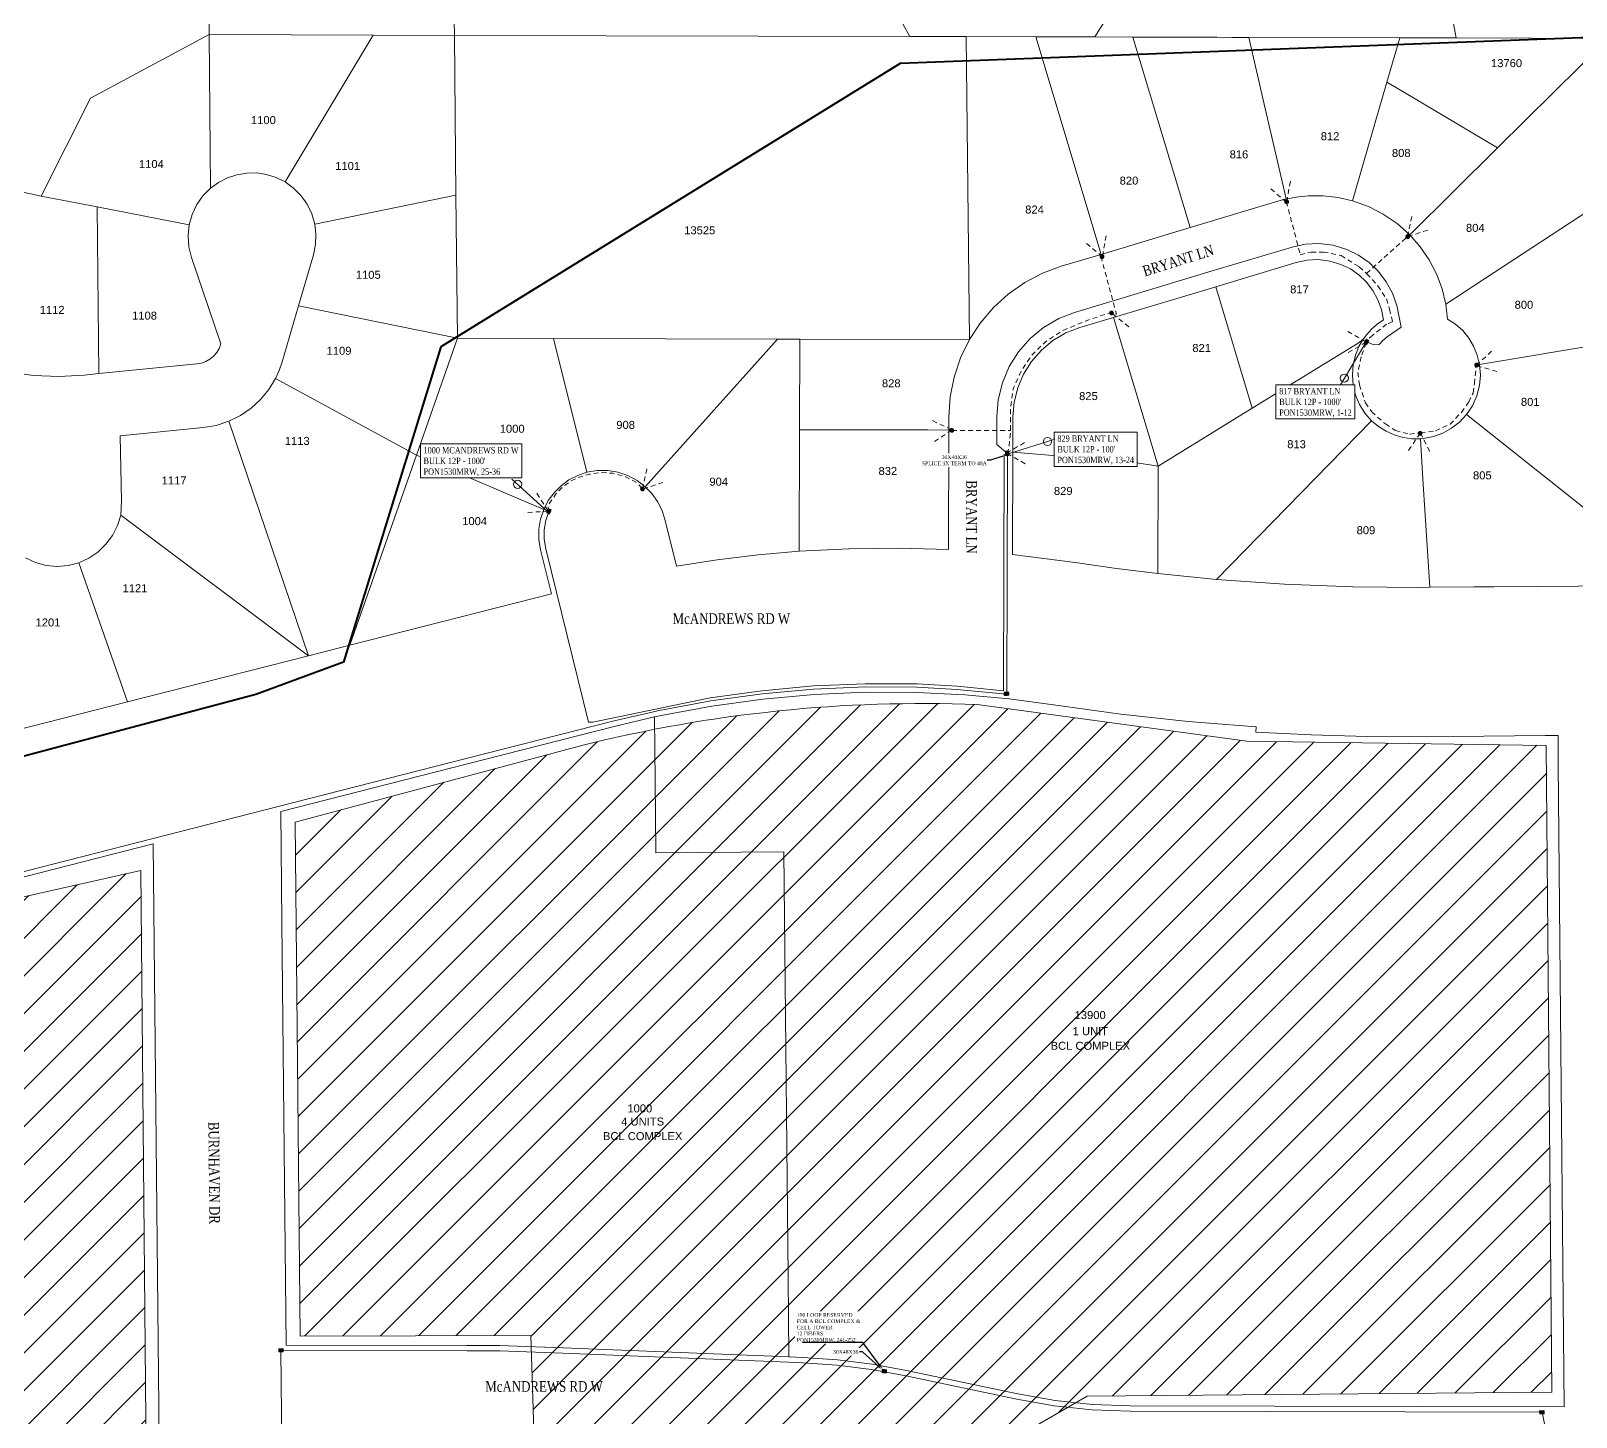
# Model space of a CAD drawing. Header units: feet. Extents: x 865220 to 5618803, y -2240498 to 1935234.
# Drawn here: x 2808155 to 2809603, y 966889 to 968188 of the extents above; entities that cross this region are included whole.
import ezdxf
from ezdxf import colors
from ezdxf.entities.mleader import LeaderData, LeaderLine
from ezdxf.enums import TextEntityAlignment as Align
from ezdxf.lldxf.tags import DXFTag
from ezdxf.math import Vec2, Vec3

# ---------------------------------------------------------------- set-up
doc = ezdxf.new("R2010")
doc.units = ezdxf.units.FT
doc.header["$LTSCALE"] = 0.015
doc.header["$MEASUREMENT"] = 0
doc.linetypes.add('DASHED', pattern=[5, 3, -2])
for name, color, linetype in [('144B', 112, '144B'), ('48A', 112, '48A'), ('Dakota County Addresses', 7, 'Continuous'), ('Dakota County Parcels', 7, 'Continuous'), ('DETAIL', 7, 'Continuous'), ('DROP BURIED', 7, 'DASHED'), ('NOTES', 7, 'Continuous'), ('PROP_TEL', 6, 'Continuous'), ('STREET NAME', 7, 'Continuous'), ('TAIL', 1, 'MST'), ('TELEPHONE STRUCT-PROP', 6, 'Continuous'), ('TERMINALS', 7, 'Continuous')]:
    doc.layers.add(name, color=color, linetype=linetype)
doc.layers.add('RUNNING LINE (UNDERGROUND)', color=10, linetype='Continuous', lineweight=40)
doc.layers.add('WORK BOUNDARY', color=110, linetype='Continuous', lineweight=40)
doc.styles.add('Dimensions 100', font='arial.ttf')
doc.styles.add('Line', font='txt.shx', dxfattribs={"height": 3})
doc.styles.add('SIMPLEX', font='times.ttf', dxfattribs={"width": 0.8})
doc.styles.get("Standard").update_dxf_attribs({"font": 'times.ttf'})
doc.styles.add('Utilities', font='arial.ttf', dxfattribs={"height": 2.5})
tags = doc.linetypes.add('144B', pattern='A,80,-5,["144B",Line,S=1.5,R=0,X=0,Y=-1.5],-24', length=109).pattern_tags.tags
tags[6] = DXFTag(74, 10)
tags = doc.linetypes.add('48A', pattern='A,80,-5,["48A",Line,S=1.5,R=0,X=0,Y=-1.5],-20', length=105).pattern_tags.tags
tags[6] = DXFTag(74, 10)
tags = doc.linetypes.add('MST', pattern='A,5,-5,5,-5,["TAIL",Line,S=1.5,R=0,X=0,Y=-1.5],-20', length=40).pattern_tags.tags
tags[10] = DXFTag(74, 10)

# ---------------------------------------------------------------- blocks, each defined once
blk = doc.blocks.new('ACMAP_ANN_TEMPLATE_Dakota County Addresses')
at = {"layer": 'Dakota County Addresses', "style": 'Dimensions 100'}
blk.add_attdef('DakotaCountyAddress', text='', height=50, dxfattribs=at).set_placement((0, 0), align=Align.CENTER)
blk = doc.blocks.new('NEW HH')
at = {"ltscale": 40, "true_color": 0xffffff}
h = blk.add_hatch(color=7, dxfattribs=at)
h.dxf.hatch_style = 1
h.paths.add_polyline_path([(-0.061, -0.031, 0.414214), (-0.046, -0.046), (0.046, -0.046, 0.414214), (0.061, -0.031), (0.061, 0.031, 0.414214), (0.046, 0.046), (-0.046, 0.046, 0.414214), (-0.061, 0.031)])
at = {"layer": 'RUNNING LINE (UNDERGROUND)', "color": 6, "lineweight": 0, "const_width": 0.005, "flags": 128}
blk.add_lwpolyline([(-0.061, 0.031), (-0.061, -0.031, 0.414214), (-0.046, -0.046), (0.046, -0.046, 0.414214), (0.061, -0.031), (0.061, 0.031, 0.414214), (0.046, 0.046), (-0.046, 0.046, 0.414214)], format="xyb", close=True, dxfattribs=at)
at = {"layer": 'TELEPHONE STRUCT-PROP', "color": 18, "true_color": 0x000000, "style": 'Utilities'}
blk.add_text('HH', height=0.05, dxfattribs=at).set_placement((0, 0), align=Align.MIDDLE_CENTER)
blk = doc.blocks.new('Proposed FlowerPot')
at = {"lineweight": 5, "ltscale": 100, "true_color": 0xffffff}
h = blk.add_hatch(color=7, dxfattribs=at)
h.dxf.hatch_style = 1
h.paths.add_polyline_path([(-0.06, 0, 0.414214), (0, -0.06, 0.414214), (0.06, 0, 0.414214), (0, 0.06, 0.414214)])
at = {"lineweight": 5, "ltscale": 100}
blk.add_circle((0, 0), 0.0604, dxfattribs=at)
at = {"layer": 'RUNNING LINE (UNDERGROUND)', "color": 6, "lineweight": 5, "const_width": 0.00907, "flags": 128}
blk.add_lwpolyline([(-0.06, 0, -0.414214), (0, 0.06, -0.414214), (0.06, 0, -0.414214), (0, -0.06, -0.414214), (-0.06, 0)], format="xyb", dxfattribs=at)
at = {"color": 18, "linetype": 'ByBlock', "lineweight": 5, "ltscale": 100, "true_color": 0x000000, "style": 'Dimensions 100'}
blk.add_text('F', height=0.0744, dxfattribs=at).set_placement((-0.029, -0.037))
blk = doc.blocks.new('TERMINAL')
at = {"lineweight": 5, "ltscale": 0.5, "flags": 128}
blk.add_lwpolyline([(-0.1, -0.6), (-0.1, 44.8)], dxfattribs=at)
at = {"lineweight": 5, "ltscale": 0.5}
blk.add_circle((-0.1, 37.6), 3.83, dxfattribs=at)

msp = doc.modelspace()

# ---------------------------------------------------------------- hatches: boundary and pattern name
at = {"layer": 'NOTES', "lineweight": 5, "ltscale": 100}
h = msp.add_hatch(dxfattribs=at)
h.set_pattern_fill('ANSI31', color=5, scale=200)
edge = h.paths.add_edge_path()
edge.add_line((2808585.7, 966658.4), (2808679.4, 966571))
edge.add_line((2808679.4, 966571), (2808784.9, 966571))
edge.add_line((2808784.9, 966571), (2808920.7, 966667.7))
edge.add_line((2808920.7, 966667.7), (2808911.3, 966688))
edge.add_line((2808911.3, 966688), (2809026.1, 966839.4))
edge.add_line((2809026.1, 966839.4), (2809145.1, 966908.2))
edge.add_line((2809145.1, 966908.2), (2809580.8, 966912.1))
edge.add_line((2809580.8, 966912.1), (2809575.4, 967518.2))
edge.add_line((2809575.4, 967518.2), (2809295, 967522.1))
edge.add_line((2809295, 967522.1), (2809042.1, 967556.5))
edge.add_arc((2808991.4, 966235.6), 1321.8, 87.8028, 104.0007)
edge.add_line((2808671.6, 967518.2), (2808403, 967446.4))
edge.add_line((2808403, 967446.4), (2808407.6, 966964.6))
edge.add_line((2808407.6, 966964.6), (2808623.9, 966965.1))
edge.add_line((2808623.9, 966965.1), (2808631, 966738.9))
edge.add_line((2808631, 966738.9), (2808608.3, 966689.7))
edge.add_line((2808608.3, 966689.7), (2808585.7, 966658.4))
edge = h.paths.add_edge_path()
edge.add_line((2808567.8, 966371.9), (2808569, 966038.6))
edge.add_line((2808569, 966038.6), (2808782.3, 966038.6))
edge.add_line((2808782.3, 966038.6), (2809009.7, 965920.8))
edge.add_arc((2809084.8, 966597.9), 681.3, 263.6714, 306.6769)
edge.add_arc((2809559.5, 965978.9), 99.3, 82.8194, 133.0126, ccw=False)
edge.add_line((2809571.9, 966077.4), (2809729.5, 966057.3))
edge.add_line((2809729.5, 966057.3), (2809731.8, 965834.8))
edge.add_line((2809731.8, 965834.8), (2810136.3, 965829.6))
edge.add_line((2810136.3, 965829.6), (2810457.1, 965805.2))
edge.add_line((2810457.1, 965805.2), (2810531.7, 965807.4))
edge.add_line((2810531.7, 965807.4), (2810491.8, 966235.4))
edge.add_arc((2809026.5, 965994.5), 1485, 9.3355, 22.1032)
edge.add_line((2810402.3, 966553.3), (2810199.7, 967067.4))
edge.add_line((2810199.7, 967067.4), (2810185.7, 967061.4))
edge.add_line((2810185.7, 967061.4), (2809983.9, 967561.8))
edge.add_arc((2809631.2, 969102.5), 1580.6, 273.0063, 282.8912, ccw=False)
edge.add_line((2809714.1, 967524.1), (2809719.8, 966815.4))
edge.add_line((2809719.8, 966815.4), (2809038.2, 966820.6))
edge.add_line((2809038.2, 966820.6), (2808936.8, 966687.9))
edge.add_line((2808936.8, 966687.9), (2808953.1, 966664.1))
edge.add_line((2808953.1, 966664.1), (2808567.8, 966371.9))
h.paths.add_polyline_path([(2808410.4, 966316.1), (2808546.9, 966314.5), (2808549.3, 966391.5), (2808764.3, 966550.1), (2808657.2, 966550.9), (2808553.2, 966658.7), (2808586.6, 966697.9), (2808609.6, 966739.1), (2808608.8, 966874.7), (2808407.3, 966873.9)])
edge = h.paths.add_edge_path()
edge.add_line((2809727.5, 965824.1), (2810138.6, 965815.6))
edge.add_line((2810138.6, 965815.6), (2810540.6, 965793.1))
edge.add_arc((2809798.1, 965733.8), 744.9, -11.2573, 4.5667, ccw=False)
edge.add_line((2810528.7, 965588.4), (2810520.2, 965532.1))
edge.add_arc((2809474.9, 961792.5), 3883, 74.3828, 81.4201)
edge.add_line((2810054.2, 965632), (2809934.5, 965637.6))
edge.add_line((2809934.5, 965637.6), (2809816.2, 965639.8))
edge.add_arc((2809802, 965705.7), 67.5, 178.0873, 282.1454, ccw=False)
edge.add_line((2809734.6, 965708), (2809727.5, 965824.1))
edge = h.paths.add_edge_path()
edge.add_line((2809233.9, 965909.1), (2809238.2, 965652.8))
edge.add_line((2809238.2, 965652.8), (2809596.8, 965650.2))
edge.add_line((2809596.8, 965650.2), (2809591.7, 966058.7))
edge.add_line((2809591.7, 966058.7), (2809561.3, 966060.4))
edge.add_arc((2809560.8, 966002.9), 57.5, 89.4429, 134.1272)
edge.add_arc((2809109.1, 966546.1), 649, 281.0855, 309.3547, ccw=False)
edge = h.paths.add_edge_path()
edge.add_line((2808365.2, 966005.5), (2808715, 966005.5))
edge.add_arc((2808711.7, 965766.1), 239.4, 68.1142, 89.2151, ccw=False)
edge.add_line((2808801, 965988.3), (2808929.7, 965920.2))
edge.add_arc((2809102, 966504.6), 609.3, 253.5725, 281.1287)
edge.add_line((2809219.6, 965906.8), (2809219.3, 965655.6))
edge.add_line((2809219.3, 965655.6), (2808239.4, 965656))
edge.add_arc((2808797.1, 965620.8), 558.8, 151.3513, 176.3821, ccw=False)
edge.add_arc((2807720.3, 966255.6), 691.8, 327.9637, 338.8056)
edge = h.paths.add_edge_path()
edge.add_line((2807282.7, 966470.3), (2807281.9, 966007.6))
edge.add_line((2807281.9, 966007.6), (2807784.5, 966010.6))
edge.add_line((2807784.5, 966010.6), (2808138.7, 965858))
edge.add_arc((2808725, 965664.6), 617.3, 146.7013, 161.7376, ccw=False)
edge.add_arc((2807713.8, 966255.3), 555.6, 333.0434, 357.7379)
edge.add_line((2808268.9, 966233.4), (2808258.2, 967401.1))
edge.add_line((2808258.2, 967401.1), (2808054.9, 967355.3))
edge.add_arc((2808218.3, 966862.8), 518.8, 108.354, 149.6972)
edge.add_line((2807770.4, 967124.6), (2807599, 966763.7))
edge.add_arc((2806967.4, 967127.5), 728.9, 295.6297, 330.0586, ccw=False)
edge = h.paths.add_edge_path()
edge.add_line((2807082.6, 965634.2), (2808099.3, 965629.8))
edge.add_arc((2808764.4, 965625.3), 665.2, 160.8598, 179.6148, ccw=False)
edge.add_line((2808136, 965843.4), (2807779.1, 965989.6))
edge.add_line((2807779.1, 965989.6), (2807301.1, 965990.4))
edge.add_line((2807301.1, 965990.4), (2807253, 965983.4))
edge.add_line((2807253, 965983.4), (2807052.6, 965919.2))
edge.add_arc((2806214.7, 965686.8), 869.6, -3.4686, 15.4985, ccw=False)
edge = h.paths.add_edge_path()
edge.add_line((2805799.9, 966123.8), (2805804.3, 965664.4))
edge.add_arc((2805867.2, 965669.7), 63.1, 184.7906, 276.3514)
edge.add_line((2805874.2, 965607), (2806982.3, 965630.8))
edge.add_arc((2805918.2, 965635.8), 1064.1, 359.7275, 377.8696)
edge.add_line((2806931, 965962.4), (2807217, 966057.2))
edge.add_line((2807217, 966057.2), (2807258.6, 966062.5))
edge.add_line((2807258.6, 966062.5), (2807263.9, 966459))
edge.add_arc((2807017.9, 967009.8), 603.2, 266.4576, 294.0672, ccw=False)
edge.add_arc((2807039.7, 965178.2), 1230.9, 92.7501, 102.2324)
edge.add_line((2806778.9, 966381.2), (2806388.4, 966298.1))
edge.add_arc((2807358.1, 962690.2), 3735.9, 105.0447, 110.6643)
edge.add_arc((2805548.2, 967591.2), 1488.9, 279.7301, 289.2744, ccw=False)
h.paths.add_polyline_path([(2805252.1, 966609.1), (2805648.7, 966621.9), (2805652.4, 966179.1), (2805630, 966177.1), (2805634, 965749.1), (2805605.5, 965604.9), (2805073.5, 965590.2), (2805061.7, 966120.8), (2805252.1, 966145.5)])
h.paths.add_polyline_path([(2804003.4, 966097), (2804010.9, 965573.6), (2805045, 965588.6), (2805037.5, 966121)])

# ---------------------------------------------------------------- linework, layer by layer
at = {"layer": '144B', "lineweight": 5, "ltscale": 100, "flags": 128}
msp.add_lwpolyline([(2807501.9, 966648.9), (2807617.9, 966544), (2807648.1, 966515.2), (2807676.7, 966484.9), (2807703.7, 966453.1), (2807729, 966419.9), (2807747.5, 966394.3), (2807758.2, 966379.3), (2807781.2, 966349.4), (2807806.1, 966321), (2807832.7, 966294.3), (2807861, 966269.3), (2807890.8, 966246.1), (2807922, 966224.9), (2807954.5, 966205.6), (2807988.2, 966188.5), (2808022.8, 966173.6), (2808361.8, 966040), (2808370.7, 966068.3), (2808380.2, 966105.3), (2808387.6, 966143.7), (2808392.8, 966182.6), (2808395.7, 966221.7), (2808396.4, 966261), (2808396, 966304.1), (2808392, 966701.2), (2808391.5, 966741.2), (2808390.4, 966862), (2808389.5, 966951), (2808564, 966950.6), (2808568.4, 966950.6), (2808594.7, 966950.6), (2808610.8, 966950.2), (2808654, 966948.5), (2808865.4, 966940), (2808878.3, 966939.5), (2808910.8, 966937.3), (2808943, 966933.3), (2808975.1, 966927.4), (2809079.3, 966905.4), (2809114.4, 966899.2), (2809149.8, 966895.5), (2809185.4, 966894.2), (2809571.6, 966893.3), (2809590.4, 966800.7), (2809594.5, 966772.9), (2809597.1, 966745), (2809598.1, 966716.9), (2809598.2, 966703.4), (2809600.9, 966399.5), (2809601, 966389.5), (2809601.1, 966379.5), (2809602.8, 966197.5), (2809603.9, 966067), (2809604, 966059.7), (2809604.1, 966045.2), (2809604.2, 966038.9), (2809607.3, 965690.3), (2809607.5, 965670.3), (2809607.5, 965670.3), (2809607.8, 965640.3), (2809229, 965641.7), (2809168.6, 965642), (2809128.6, 965642.1), (2809061.4, 965642.4), (2808952.8, 965641.7), (2808776.6, 965642)], dxfattribs=at)
at = {"layer": '48A', "lineweight": 5, "ltscale": 100, "flags": 128}
msp.add_lwpolyline([(2807687.7, 966997.8), (2807740.2, 967108.1), (2807755.7, 967138.2), (2807773.3, 967167.3), (2807792.8, 967195.2), (2807814.2, 967221.6), (2807837.3, 967246.6), (2807862, 967269.9), (2807888.2, 967291.5), (2807915.9, 967311.3), (2807944.8, 967329.2), (2807974.9, 967345.1), (2808005.9, 967358.9), (2808037.9, 967370.6), (2808070.4, 967380.1), (2808268.4, 967430.6), (2808388.2, 967461.2), (2808562, 967505.5), (2808701.9, 967541.2), (2808738.7, 967549.8), (2808744.9, 967551.1), (2808747.6, 967551.6), (2808792.5, 967560), (2808840.5, 967566.6), (2808888.8, 967570.9), (2808937.3, 967573), (2808985.7, 967572.8), (2809023, 967570.7), (2809069.9, 967566.2), (2809070.5, 967791.3)], dxfattribs=at)
at = {"layer": 'Dakota County Parcels', "lineweight": 5}
for p, q in [((2809468.6, 968301.3), (2809490.2, 968186.4)), ((2808322.4, 968184.6), (2808321.3, 968286)), ((2809152.3, 968182.3), (2809188.7, 968240.2)), ((2808552.3, 968183.8), (2808551.6, 968211.8)), ((2808961.5, 968214.4), (2808978.9, 968182.7)), ((2808210.9, 968124.9), (2808322.4, 968184.6)), ((2808322.4, 968184.6), (2808476, 968184.1)), ((2808323.5, 968040.5), (2808322.4, 968184.6)), ((2808393.4, 968046.4), (2808476, 968184.1)), ((2808476, 968184.1), (2808552.3, 968183.8)), ((2808553.5, 968033.9), (2808552.3, 968183.8)), ((2808552.3, 968183.8), (2808978.9, 968182.7)), ((2808978.9, 968182.7), (2809031.9, 968182.6)), ((2809031.9, 968182.6), (2809097, 968182.4)), ((2809034.8, 967898.6), (2809031.9, 968182.6)), ((2809097, 968182.4), (2809158.3, 967978.5)), ((2809097, 968182.4), (2809152.3, 968182.3)), ((2809152.3, 968182.3), (2809187.9, 968182.2)), ((2809187.9, 968182.2), (2809241.6, 968003.6)), ((2809296.8, 968181.9), (2809438.3, 968181.5)), ((2809426.2, 968139.9), (2809438.3, 968181.5)), ((2809438.3, 968181.5), (2809491.1, 968181.4)), ((2809490.2, 968186.4), (2809491.1, 968181.4)), ((2809491.1, 968181.4), (2809633.7, 968181)), ((2809529.9, 968078.3), (2809633.7, 968181)), ((2809394, 968028.7), (2809426.2, 968139.9)), ((2808164.7, 968033), (2808210.9, 968124.9)), ((2809447.6, 967996.9), (2809529.9, 968078.3)), ((2808132.2, 968040.2), (2808164.7, 968033)), ((2808164.7, 968033), (2808217.4, 968022.9)), ((2808421.3, 968006.9), (2808553.5, 968033.9)), ((2808554.9, 967899.9), (2808553.5, 968033.9)), ((2809481.4, 967931.8), (2809642, 968037.1)), ((2808219, 967866.7), (2808217.4, 968022.9)), ((2808217.4, 968022.9), (2808303.6, 968006.3)), ((2808305.7, 967975.7), (2808333.2, 967894.5)), ((2808406.1, 967930.2), (2808420.1, 967978.1)), ((2809265.7, 967948.2), (2809300, 967834.3)), ((2808390.8, 967877.7), (2808406.1, 967930.2)), ((2808406.1, 967930.2), (2808554.9, 967899.9)), ((2809170, 967919.4), (2809211.9, 967779.9)), ((2808516.6, 967790.4), (2808554.9, 967899.9)), ((2808554.9, 967899.9), (2808644.9, 967899.6)), ((2808644.9, 967899.6), (2808676.4, 967774.2)), ((2808644.9, 967899.6), (2808854.9, 967899.1)), ((2808731, 967760.7), (2808854.9, 967899.1)), ((2808854.9, 967899.1), (2808875.8, 967899)), ((2808875.6, 967814), (2808875.8, 967899)), ((2808875.8, 967899), (2809034.8, 967898.6)), ((2809401.7, 967897.1), (2809403.3, 967898.1)), ((2809512.9, 967875.4), (2809643.3, 967897.2)), ((2808219, 967866.7), (2808310.6, 967875.8)), ((2808205.1, 967865.3), (2808219, 967866.7)), ((2808384.4, 967862), (2808516.6, 967790.4)), ((2809211.9, 967779.9), (2809300, 967834.3)), ((2809500.7, 967828.3), (2809644.9, 967713.7)), ((2808238.7, 967808.4), (2808316.5, 967816.1)), ((2808340.7, 967822.1), (2808415.3, 967602.2)), ((2808875.3, 967700.2), (2808875.6, 967814)), ((2808875.6, 967814), (2808995.8, 967813.9)), ((2808995.8, 967813.9), (2809015.5, 967813.7)), ((2809266.5, 967673.7), (2809411.8, 967822.6)), ((2808240.1, 967747.4), (2808238.7, 967808.4)), ((2808454.1, 967612.1), (2808516.6, 967790.4)), ((2808516.6, 967790.4), (2808635.9, 967739.5)), ((2809075.5, 967793.1), (2809187.6, 967783.8)), ((2809187.6, 967783.8), (2809211.9, 967779.9)), ((2809211.6, 967679.2), (2809211.9, 967779.9)), ((2808239.6, 967734), (2808240.1, 967747.4)), ((2808239.6, 967734), (2808415.3, 967602.2)), ((2808749.3, 967730.4), (2808760.2, 967686.3)), ((2809134, 967689.6), (2809075.2, 967697.1)), ((2808200, 967689.4), (2808245.8, 967559)), ((2809211.6, 967679.2), (2809266.5, 967673.7)), ((2808454.1, 967612.1), (2808643, 967660.2)), ((2809458.3, 967666.3), (2809466.3, 967666.4)), ((2808415.3, 967602.2), (2808454.1, 967612.1)), ((2808245.8, 967559), (2808415.3, 967602.2)), ((2808084.9, 967518), (2808245.8, 967559)), ((2809303.5, 967535.6), (2809303.2, 967530.7)), ((2808275.3, 966866.3), (2808269.7, 967425.8)), ((2808741, 967417.5), (2808861, 967418.6))]:
    msp.add_line(p, q, dxfattribs=at)
for points in [[(2809187.9, 968182.2), (2809262.5, 968182), (2809266.9, 968182), (2809280.8, 968181.9), (2809285.4, 968181.9), (2809296.8, 968181.9)], [(2809296.8, 968181.9), (2809311.2, 968119.2), (2809328.9, 968042.6), (2809331.7, 968030.4)], [(2809426.2, 968139.9), (2809442.6, 968130.2), (2809518.4, 968085.1), (2809529.9, 968078.3)], [(2808393.4, 968046.4), (2808385, 968050.6), (2808376.1, 968053.4), (2808366.8, 968054.8), (2808357.5, 968054.7), (2808348.2, 968053.2), (2808339.3, 968050.3), (2808331, 968046), (2808323.5, 968040.5)], [(2808421.3, 968006.9), (2808418.5, 968016.5), (2808414.2, 968025.4), (2808408.4, 968033.5), (2808401.4, 968040.6), (2808393.4, 968046.4)], [(2808323.5, 968040.5), (2808316.4, 968033.4), (2808310.6, 968025.1), (2808306.3, 968016), (2808303.6, 968006.3)], [(2809457.5, 967805.7), (2809460.4, 967805.9), (2809469.7, 967807.7), (2809478.5, 967810.9), (2809486.8, 967815.5), (2809494.3, 967821.3), (2809500.7, 967828.3), (2809506.3, 967836.6), (2809510.4, 967845.8), (2809512.9, 967855.5), (2809513.8, 967865.4), (2809512.9, 967875.4), (2809510.8, 967884.1), (2809507.4, 967892.4), (2809502.8, 967900.1), (2809497.2, 967907), (2809490.5, 967913), (2809483.1, 967917.9), (2809481.4, 967931.8), (2809477.9, 967946.3), (2809472.6, 967960.2), (2809465.8, 967973.4), (2809457.4, 967985.7), (2809447.6, 967996.9), (2809435.8, 968007.3), (2809422.8, 968016.2), (2809408.8, 968023.4), (2809394, 968028.7), (2809380.4, 968031.8), (2809366.5, 968033.4), (2809352.6, 968033.4), (2809343.4, 968032.5), (2809334.4, 968031), (2809331.7, 968030.4), (2809323.9, 968028.3), (2809241.6, 968003.6), (2809158.3, 967978.5), (2809120.9, 967967.3), (2809103.3, 967960.8), (2809086.7, 967952), (2809071.3, 967941.3), (2809057.3, 967928.6), (2809045.1, 967914.4), (2809034.8, 967898.6), (2809026.6, 967881.5), (2809020.5, 967863.5), (2809016.8, 967844.9), (2809015.6, 967826), (2809015.5, 967813.7), (2809015.2, 967701.7)], [(2808303.6, 968006.3), (2808302.5, 967996), (2808303.2, 967985.7), (2808305.7, 967975.7)], [(2808420.1, 967978.1), (2808422, 967987.6), (2808422.4, 967997.3), (2808421.3, 968006.9)], [(2809411.8, 967822.6), (2809405.6, 967829.8), (2809400.6, 967837.9), (2809396.8, 967846.6), (2809394.6, 967855.8), (2809393.8, 967865.3), (2809394.5, 967874.8), (2809396.7, 967884), (2809400.3, 967892.8), (2809403.3, 967898.1), (2809407.3, 967903.5), (2809411.8, 967908.4), (2809417.1, 967913.1), (2809423, 967917.1), (2809421.1, 967926.7), (2809417.8, 967936), (2809413, 967944.6), (2809407, 967952.4), (2809399.9, 967959.2), (2809391.9, 967964.8), (2809383, 967969.1), (2809372.6, 967972.2), (2809361.8, 967973.6), (2809351.4, 967973.1), (2809341.2, 967970.9), (2809265.7, 967948.2), (2809170, 967919.4), (2809138.2, 967909.9), (2809125.2, 967904.8), (2809113.1, 967897.7), (2809102.3, 967888.7), (2809093, 967878.2), (2809085.6, 967866.3), (2809080.1, 967853.4), (2809076.7, 967839.8), (2809075.6, 967825.8), (2809075.5, 967793.1), (2809075.2, 967697.1)], [(2808310.6, 967875.8), (2808315, 967876.6), (2808319.1, 967878.1), (2808323, 967880.3), (2808326.4, 967883.2), (2808329.3, 967886.6), (2808331.6, 967890.4), (2808333.2, 967894.5)], [(2809300, 967834.3), (2809399.1, 967895.4), (2809401.7, 967897.1)], [(2808384.4, 967862), (2808388, 967869.7), (2808390.8, 967877.7)], [(2808134, 967868.3), (2808157.6, 967865.1), (2808181.4, 967864.1), (2808205.1, 967865.3)], [(2808340.7, 967822.1), (2808351.6, 967827.5), (2808361.5, 967834.3), (2808370.4, 967842.4), (2808378.1, 967851.7), (2808384.4, 967862)], [(2808316.5, 967816.1), (2808328.8, 967818.2), (2808340.7, 967822.1)], [(2809411.8, 967822.6), (2809418.3, 967817.2), (2809425.4, 967812.7), (2809433.1, 967809.2), (2809441.3, 967806.9), (2809449.4, 967805.7), (2809457.5, 967805.7)], [(2809457.5, 967805.7), (2809459.9, 967767.7), (2809466.3, 967666.4)], [(2808676.4, 967774.2), (2808667.7, 967771.2), (2808659.5, 967767), (2808652.1, 967761.6), (2808645.6, 967755.1), (2808640.1, 967747.7), (2808635.9, 967739.5), (2808632.8, 967730.3), (2808631.3, 967720.8), (2808631.3, 967711.1), (2808632.8, 967701.6), (2808643, 967660.2)], [(2808731, 967760.7), (2808723.3, 967766.6), (2808714.7, 967771.1), (2808705.4, 967774.2), (2808695.8, 967775.8), (2808686, 967775.8), (2808676.4, 967774.2)], [(2808749.3, 967730.4), (2808746.5, 967738.9), (2808742.4, 967746.9), (2808737.3, 967754.2), (2808731, 967760.7)], [(2808200, 967689.4), (2808209.4, 967693.7), (2808218, 967699.5), (2808225.5, 967706.7), (2808231.7, 967715), (2808236.4, 967724.2), (2808239.6, 967734)], [(2808875.3, 967700.2), (2808836.8, 967696.9), (2808798.4, 967692.2), (2808760.2, 967686.3)], [(2809015.2, 967701.7), (2808968.6, 967703), (2808921.9, 967702.6), (2808875.3, 967700.2)], [(2808150, 967694.1), (2808159.4, 967689.7), (2808169.4, 967687), (2808179.7, 967686), (2808190, 967686.8), (2808200, 967689.4)], [(2809134, 967689.6), (2809172.8, 967684.1), (2809211.6, 967679.2)], [(2809266.5, 967673.7), (2809330.3, 967669.3), (2809394.3, 967666.8), (2809458.3, 967666.3)], [(2809466.3, 967666.4), (2809508.1, 967666.7), (2809526.3, 967666.9), (2809645.3, 967667.9)], [(2809030.6, 967565.6), (2808985.6, 967567.8), (2808937.4, 967568), (2808889.2, 967565.9), (2808841.1, 967561.6), (2808793.3, 967555), (2808745.9, 967546.2), (2808739.8, 967544.9), (2808703.1, 967536.3), (2808563.2, 967500.6), (2808389.4, 967456.3)], [(2809030.6, 967565.6), (2809072.2, 967561.8), (2809113.6, 967556.3)], [(2809113.6, 967556.3), (2809176.7, 967547.5), (2809240, 967540.6), (2809303.5, 967535.6)], [(2808739.8, 967544.9), (2808740.4, 967484.9), (2808741, 967417.5)], [(2809303.2, 967530.7), (2809355.3, 967528), (2809407.4, 967526.5), (2809459.6, 967526.4)], [(2809459.6, 967526.4), (2809574.5, 967527.4), (2809586.6, 967527.5)], [(2809592.2, 966898.2), (2809586.8, 967501.5), (2809586.6, 967527.5)], [(2808394.4, 966956), (2808390.5, 967352.5), (2808389.4, 967456.3)], [(2808269.7, 967425.8), (2808071.7, 967375.3), (2808039.4, 967365.9), (2808007.8, 967354.3), (2807977.1, 967340.6), (2807947.3, 967324.9), (2807918.7, 967307.2), (2807891.3, 967287.6), (2807865.3, 967266.2), (2807840.8, 967243.1), (2807818, 967218.4), (2807796.8, 967192.2), (2807777.5, 967164.6), (2807760.1, 967135.8), (2807744.7, 967105.9), (2807632, 966867.8), (2807588.3, 966775.6), (2807571.3, 966742.3), (2807552.4, 966710), (2807531.7, 966678.8), (2807509.3, 966648.9)], [(2808861, 967418.6), (2808864.9, 967020.2), (2808865.6, 966945)], [(2808865.6, 966945), (2808654.2, 966953.5), (2808611, 966955.2), (2808594.7, 966955.6), (2808568.5, 966955.6), (2808564, 966955.6), (2808394.4, 966956)], [(2808865.6, 966945), (2808878.6, 966944.5), (2808911.3, 966942.3), (2808943.8, 966938.2), (2808976, 966932.3), (2809080.3, 966910.3), (2809115.1, 966904.2), (2809150.2, 966900.5), (2809185.5, 966899.2), (2809592.2, 966898.2)]]:
    msp.add_lwpolyline(points, dxfattribs=at)
at = {"layer": 'DROP BURIED', "lineweight": 5, "ltscale": 100}
for points in [[(2809335.7, 968047), (2809332.2, 968027.3), (2809316.9, 968040.2)], [(2809332, 968027.9), (2809344.9, 967978.1), (2809355.2, 967980.7), (2809366.6, 967980.7), (2809383.2, 967977.4), (2809400.2, 967966.8), (2809407.3, 967960.4), (2809417.7, 967949), (2809425.7, 967936.8), (2809428.6, 967927.2), (2809431.5, 967915.3), (2809425.9, 967913), (2809413.1, 967902.7), (2809407.2, 967897.9)], [(2809464.4, 968001.2), (2809445.3, 967995.1), (2809449.6, 968014.7)], [(2809163, 967996), (2809159.5, 967976.3), (2809144.2, 967989.1)], [(2809184.3, 967910.6), (2809168.6, 967923)], [(2809389.5, 967906.3), (2809406.8, 967896.4), (2809389.6, 967886.3)], [(2809529.3, 967868.7), (2809510.1, 967874.3), (2809524.6, 967888.2)], [(2809000.4, 967822.7), (2809018.4, 967813.9), (2809001.8, 967802.7)], [(2809087.1, 967782.3), (2809069.7, 967792.2), (2809086.9, 967802.3)], [(2809446.5, 967794.5), (2809457.5, 967811.2), (2809466.5, 967793.4)], [(2808747.6, 967764.8), (2808728.6, 967758.5), (2808732.6, 967778.1)], [(2808629.5, 967754.5), (2808640.4, 967737.7), (2808620.4, 967736.6)]]:
    msp.add_lwpolyline(points, dxfattribs=at)
at = {"layer": 'DROP BURIED', "lineweight": 5, "ltscale": 100, "flags": 128}
for points in [[(2809407, 967960.6), (2809445.7, 967995.4)], [(2809158.2, 967976.4), (2809172.6, 967922.5), (2809167.8, 967924)], [(2809018.7, 967813.5), (2809073.5, 967813.5)], [(2808640.7, 967737.5), (2808640, 967743.2), (2808647.6, 967754.3), (2808654.2, 967761.2), (2808661.2, 967766), (2808669.2, 967769.8), (2808678.4, 967772.4), (2808690.2, 967774.1), (2808700.5, 967773.3), (2808712.7, 967769.9), (2808723.5, 967764.3), (2808727.7, 967759.3)]]:
    msp.add_lwpolyline(points, dxfattribs=at)
at = {"layer": 'NOTES', "color": 5, "lineweight": 5, "ltscale": 100, "flags": 128}
for points in [[(2808585.7, 966658.4), (2808679.4, 966571), (2808784.9, 966571), (2808920.7, 966667.7), (2808911.3, 966688), (2809026.1, 966839.4), (2809145.1, 966908.2), (2809580.8, 966912.1), (2809575.4, 967518.2), (2809295, 967522.1), (2809042.1, 967556.5, 0.070795), (2808671.6, 967518.2), (2808403, 967446.4), (2808407.6, 966964.6), (2808623.9, 966965.1), (2808631, 966738.9), (2808608.3, 966689.7)], [(2807282.7, 966470.3), (2807281.9, 966007.6), (2807784.5, 966010.6), (2808138.7, 965858, -0.065703), (2808209, 966003.5, 0.108169), (2808268.9, 966233.4), (2808258.2, 967401.1), (2808054.9, 967355.3, 0.182376), (2807770.4, 967124.6), (2807599, 966763.7, -0.151364)]]:
    msp.add_lwpolyline(points, format="xyb", close=True, dxfattribs=at)
at = {"layer": 'TAIL', "lineweight": 5, "ltscale": 100, "flags": 128}
for points in [[(2809406.9, 967896.6), (2809413.8, 967893.6), (2809418.9, 967894), (2809422.3, 967897.7), (2809426.3, 967901.2), (2809439.6, 967910.2), (2809435.6, 967930.7), (2809431.5, 967942.1), (2809425.6, 967952.8), (2809418.2, 967962.5), (2809409.5, 967970.8), (2809399.5, 967977.8), (2809388.5, 967983.1), (2809375.7, 967987), (2809362.4, 967988.6), (2809349.5, 967988), (2809337.5, 967985.4), (2809261.4, 967962.6), (2809165.6, 967933.8), (2809133.3, 967924.1), (2809118.6, 967918.3), (2809104.4, 967910), (2809091.8, 967899.5), (2809081, 967887.2), (2809072.2, 967873.3), (2809065.8, 967858.2), (2809061.9, 967842.2), (2809060.6, 967826.5), (2809060.5, 967800.4), (2809070.8, 967791.5)], [(2808640.5, 967737.5), (2808637.7, 967729.1), (2808636.3, 967720.4), (2808636.3, 967711.5), (2808637.7, 967702.6), (2808677.7, 967539.9), (2808681.8, 967540.1), (2808792, 967562.9), (2808840.2, 967569.5), (2808888.6, 967573.9), (2808937.2, 967576), (2808985.8, 967575.8), (2809023.3, 967573.6), (2809066.9, 967569.5), (2809067.5, 967791.3)]]:
    msp.add_lwpolyline(points, dxfattribs=at)
at = {"layer": 'WORK BOUNDARY', "ltscale": 50, "flags": 128}
msp.add_lwpolyline([(2804166.5, 965487.1), (2805906.8, 965519.8), (2806966.9, 965560.7), (2809646.5, 965540.4), (2810561.4, 965418.8), (2810895.5, 965359.8), (2810780.4, 965811.8), (2810612, 966360.8), (2810098.2, 967658.1), (2809877.1, 967567.5), (2809652.4, 967541.7), (2809650.5, 967618.5), (2809641.4, 968182.8), (2808970, 968157.5), (2808539.3, 967891.8), (2808448.2, 967596.3), (2808366.1, 967565.8), (2807960.7, 967458), (2807836.8, 967383.2), (2807678.5, 967582)], dxfattribs=at)

# ---------------------------------------------------------------- block references
at = {"lineweight": 5}
for p, xscale, yscale, zscale, rotation in [((2809407, 967896.5), 40.00000000000001, 40.00000000000001, 40.00000000000001, 242.1201864697991), ((2809070.2, 967792), 40.00000000000001, 40.00000000000001, 40.00000000000001, 269.4577291787428), ((2808640.7, 967737.7), 40.00000000000001, 40.00000000000001, 40.00000000000001, 66.78235281552793), ((2809069.6, 967566.6), 40, 40, 40, 1.486655805918181), ((2808389.6, 966951.2), 40.00000000000001, 40.00000000000001, 40.00000000000001, 181.5729498386968), ((2808955.1, 966931.6), 40.00000000000001, 40.00000000000001, 40.00000000000001, 175.4284039726732), ((2809571.4, 966893.1), 40.00000000000001, 40.00000000000001, 40.00000000000001, 181.5729498386968)]:
    msp.add_blockref('NEW HH', p, dxfattribs=dict(at, xscale=xscale, yscale=yscale, zscale=zscale, rotation=rotation))
at = {"layer": 'Dakota County Addresses', "lineweight": 5, "xscale": 0.15, "yscale": 0.15, "zscale": 0.15}
for p, values in [((2809538.3, 968154), {'DakotaCountyAddress': '13760'}), ((2808373.1, 968100.6), {'DakotaCountyAddress': '1100'}), ((2809372.9, 968085.5), {'DakotaCountyAddress': '812'}), ((2809287.5, 968068.5), {'DakotaCountyAddress': '816'}), ((2809439.6, 968069.8), {'DakotaCountyAddress': '808'}), ((2808268.1, 968059.4), {'DakotaCountyAddress': '1104'}), ((2808452.1, 968057.6), {'DakotaCountyAddress': '1101'}), ((2809184.4, 968043.9), {'DakotaCountyAddress': '820'}), ((2809095.9, 968016.8), {'DakotaCountyAddress': '824'}), ((2808782.1, 967997.3), {'DakotaCountyAddress': '13525'}), ((2809509, 967999.6), {'DakotaCountyAddress': '804'}), ((2808471.4, 967955.6), {'DakotaCountyAddress': '1105'}), ((2809344.2, 967942), {'DakotaCountyAddress': '817'}), ((2808175.1, 967922.7), {'DakotaCountyAddress': '1112'}), ((2809554.6, 967927.5), {'DakotaCountyAddress': '800'}), ((2808261.7, 967917.3), {'DakotaCountyAddress': '1108'}), ((2808444, 967884.4), {'DakotaCountyAddress': '1109'}), ((2809252.5, 967887), {'DakotaCountyAddress': '821'}), ((2808961.6, 967853.9), {'DakotaCountyAddress': '828'}), ((2809146.4, 967841.9), {'DakotaCountyAddress': '825'}), ((2809560.5, 967836.5), {'DakotaCountyAddress': '801'}), ((2808606.3, 967811.3), {'DakotaCountyAddress': '1000'}), ((2808712.6, 967814.9), {'DakotaCountyAddress': '908'}), ((2808404.8, 967799.9), {'DakotaCountyAddress': '1113'}), ((2809341.5, 967796.8), {'DakotaCountyAddress': '813'}), ((2808289.4, 967762.8), {'DakotaCountyAddress': '1117'}), ((2808799.9, 967761.7), {'DakotaCountyAddress': '904'}), ((2808958.4, 967771.7), {'DakotaCountyAddress': '832'}), ((2809515.6, 967767.6), {'DakotaCountyAddress': '805'}), ((2809122.8, 967753), {'DakotaCountyAddress': '829'}), ((2808571.1, 967724.7), {'DakotaCountyAddress': '1004'}), ((2809406.5, 967716.2), {'DakotaCountyAddress': '809'}), ((2808252.7, 967661.8), {'DakotaCountyAddress': '1121'}), ((2808171.2, 967629.7), {'DakotaCountyAddress': '1201'}), ((2809148, 967261.7), {'DakotaCountyAddress': '13900'}), ((2809148.2, 967246.6), {'DakotaCountyAddress': '1 UNIT'}), ((2809148.2, 967232.9), {'DakotaCountyAddress': 'BCL COMPLEX'}), ((2808725.9, 967174.2), {'DakotaCountyAddress': '1000'}), ((2808728.6, 967161.9), {'DakotaCountyAddress': '4 UNITS'}), ((2808728.6, 967148.2), {'DakotaCountyAddress': 'BCL COMPLEX'})]:
    msp.add_blockref('ACMAP_ANN_TEMPLATE_Dakota County Addresses', p, dxfattribs=at).add_auto_attribs(values)
at = {"layer": 'PROP_TEL', "lineweight": 5}
for p, xscale, yscale, zscale, rotation in [((2809332.1, 968027.8), 30, 30, 30, 11.37326278332287), ((2809445.6, 967995), 30, 30, 30, 300.9517357814462), ((2809159.1, 967976.3), 30, 30, 30, 1.870872188553256), ((2809168, 967923.5), 30, 30, 30, 1.870872188553256), ((2809510.3, 967874.9), 30, 30, 30, 271.0738063531728), ((2809018.3, 967813.6), 30.00000000000001, 30.00000000000001, 30.00000000000001, 91.11739675419611), ((2809457.3, 967810.7), 30, 30, 30, 271.0738063531728), ((2808728.4, 967758.5), 30, 30, 30, 300.9517357814462)]:
    msp.add_blockref('Proposed FlowerPot', p, dxfattribs=dict(at, xscale=xscale, yscale=yscale, zscale=zscale, rotation=rotation))
at = {"layer": 'TERMINALS', "lineweight": 5, "ltscale": 0.5, "rotation": 47.71132762640549}
msp.add_blockref('TERMINAL', (2808639.3, 967737.7), dxfattribs=at)

# ---------------------------------------------------------------- texts
at = {"layer": 'STREET NAME', "lineweight": 5, "ltscale": 40, "width": 0.8}
for s, rotation, p in [('BRYANT LN ', 17.3824, (2809199.2, 967957.7)), ('BURNHAVEN DR', 270.5909, (2808321.5, 967165.3))]:
    msp.add_text(s, height=10, rotation=rotation, dxfattribs=at).set_placement(p)
for p in [(2808756.7, 967632), (2808581.1, 966912.3)]:
    msp.add_text('McANDREWS RD W ', height=10, dxfattribs=at).set_placement(p)

# ---------------------------------------------------------------- next in the draw order: texts
at = {"layer": 'TERMINALS', "lineweight": 5, "ltscale": 0.5, "char_height": 6, "attachment_point": 1, "style": 'SIMPLEX', "bg_fill": 19, "box_fill_scale": 1.5, "bg_fill_color": 256, "bg_fill_transparency": 0}
for s, insert in [("817 BRYANT LN^JBULK 12P - 1000'\\PPON1530MRW, 1-12", (2809325.2, 967853.2)), ("1000 MCANDREWS RD W^JBULK 12P - 1000'\\PPON1530MRW, 25-36", (2808523.2, 967797.9)), ("829 BRYANT LN^JBULK 12P - 100'\\PPON1530MRW, 13-24", (2809117.3, 967808.8))]:
    msp.add_mtext(s, dxfattribs=dict(at, insert=insert))

# ---------------------------------------------------------------- next in the draw order: leaders
at = {"layer": 'DETAIL', "lineweight": 5, "ltscale": 5}
ml = msp.add_multileader_mtext('Standard', dxfattribs=at)
ml.set_content('30X48X36', color=256)
ml.set_leader_properties()
ml.build(insert=Vec2(0, 0))
ml.multileader.update_dxf_attribs({"has_text_frame": 1, "text_left_attachment_type": 2, "text_right_attachment_type": 2, "dogleg_length": 3})
ctx = ml.context
ctx.base_point, ctx.char_height, ctx.landing_gap_size, ctx.plane_origin = Vec3(2808906.1, 966949.8), 3.5, 1.5, Vec3(2808978.9, 966966.6)
ctx.left_attachment, ctx.right_attachment, ctx.text_align_type = 2, 2, 1
notes = []
notes.append((ctx, [(0, (1, 1, 0), (2808934.7, 966949.8), (-1, 0), 3, [(0, [(2808952.8, 966933.2)], 0, [])])]))
ctx.mtext.insert, ctx.mtext.alignment, ctx.mtext.flow_direction = Vec3(2808918.9, 966951.5), 2, 5
ctx.mtext.has_bg_fill, ctx.mtext.bg_color, ctx.mtext.bg_scale_factor, ctx.mtext.bg_transparency, ctx.mtext.use_window_bg_color = 1, -1027028792, 1.5, 0, 1
for ctx, leaders in notes:
    for number, flags, end, landing, length, lines in leaders:
        leader = LeaderData()
        leader.index, (leader.has_last_leader_line, leader.has_dogleg_vector, leader.attachment_direction) = number, flags
        leader.last_leader_point, leader.dogleg_vector, leader.dogleg_length = Vec3(end), Vec3(landing), length
        for number, points, colour, breaks in lines:
            line = LeaderLine()
            line.index, line.vertices, line.color, line.breaks = number, Vec3.list(points), colors.encode_raw_color(colour), breaks
            leader.lines.append(line)
        ctx.leaders.append(leader)

# ---------------------------------------------------------------- next in the draw order: linework, layer by layer
at = {"layer": 'DROP BURIED', "lineweight": 5, "ltscale": 100, "flags": 128}
msp.add_lwpolyline([(2809069.7, 967791.8), (2809072.1, 967798), (2809073.5, 967813.9), (2809073.5, 967834.1), (2809075.9, 967852.7), (2809083.7, 967870.1), (2809094, 967884.7), (2809106.1, 967896.4), (2809122.3, 967907.1), (2809143.6, 967916), (2809167.1, 967924)], dxfattribs=at)
at = {"layer": 'DROP BURIED', "lineweight": 5, "ltscale": 100}
msp.add_lwpolyline([(2809406.8, 967895.5), (2809402, 967882.4), (2809398.9, 967867.7), (2809400.4, 967856.1), (2809406.1, 967839.4), (2809411.9, 967831), (2809424.7, 967819.5), (2809434.1, 967813.4), (2809447.4, 967810), (2809457.8, 967811.1), (2809471.6, 967813.1), (2809485.3, 967819.4), (2809496.1, 967830.4), (2809502.9, 967840.2), (2809507, 967848.5), (2809508.3, 967857.3), (2809509.8, 967874.2)], dxfattribs=at)

# ---------------------------------------------------------------- next in the draw order: block references
at = {"layer": 'TERMINALS', "lineweight": 5, "ltscale": 0.5}
for p, rotation in [((2809405.7, 967894.7), 148.730679103143), ((2809072.2, 967791.6), 287.5815110121882)]:
    msp.add_blockref('TERMINAL', p, dxfattribs=dict(at, rotation=rotation))

# ---------------------------------------------------------------- next in the draw order: leaders
at = {"layer": 'DETAIL', "lineweight": 5, "ltscale": 5}
ml = msp.add_multileader_mtext('Standard', dxfattribs=at)
ml.set_content('100 LOOP RESERVED \\PFOR A BCL COMPLEX & \\PCELL TOWER\\P12 FIBERS\\PPON1530MRW, 241-252', color=256)
ml.set_leader_properties()
ml.build(insert=Vec2(0, 0))
ml.multileader.update_dxf_attribs({"text_left_attachment_type": 5, "text_right_attachment_type": 5, "dogleg_length": 3})
ctx = ml.context
ctx.base_point, ctx.char_height, ctx.landing_gap_size, ctx.plane_origin = Vec3(2808871.5, 966958.4), 3.5, 1.5, Vec3(2808980.6, 966965.3)
ctx.left_attachment, ctx.right_attachment = 5, 5
notes = []
notes.append((ctx, [(0, (1, 1, 0), (2808935, 966958.4), (-1, 0), 3, [(0, [(2808953.7, 966933.6)], 0, [])])]))
ctx.mtext.insert, ctx.mtext.flow_direction = Vec3(2808873, 966986.1), 5
ctx.mtext.has_bg_fill, ctx.mtext.bg_color, ctx.mtext.bg_scale_factor, ctx.mtext.bg_transparency, ctx.mtext.use_window_bg_color = 1, -1027028792, 1.5, 0, 1
for ctx, leaders in notes:
    for number, flags, end, landing, length, lines in leaders:
        leader = LeaderData()
        leader.index, (leader.has_last_leader_line, leader.has_dogleg_vector, leader.attachment_direction) = number, flags
        leader.last_leader_point, leader.dogleg_vector, leader.dogleg_length = Vec3(end), Vec3(landing), length
        for number, points, colour, breaks in lines:
            line = LeaderLine()
            line.index, line.vertices, line.color, line.breaks = number, Vec3.list(points), colors.encode_raw_color(colour), breaks
            leader.lines.append(line)
        ctx.leaders.append(leader)

# ---------------------------------------------------------------- next in the draw order: leaders
ml = msp.add_multileader_mtext('Standard', dxfattribs=at)
ml.set_content('30X48X36\\PSPLICE 3X TERM TO 48A', color=256)
ml.set_leader_properties()
ml.build(insert=Vec2(0, 0))
ml.multileader.update_dxf_attribs({"has_text_frame": 1, "text_left_attachment_type": 2, "text_right_attachment_type": 2, "dogleg_length": 3})
ctx = ml.context
ctx.base_point, ctx.char_height, ctx.landing_gap_size, ctx.plane_origin = Vec3(2808990, 967785.5), 3.5, 1.5, Vec3(2809093.3, 967823.3)
ctx.left_attachment, ctx.right_attachment, ctx.text_align_type = 2, 2, 1
notes = []
notes.append((ctx, [(0, (1, 1, 0), (2809054.5, 967785.5), (-1, 0), 3, [(0, [(2809069, 967790.3)], 0, [])])]))
ctx.mtext.insert, ctx.mtext.alignment, ctx.mtext.flow_direction = Vec3(2809020.7, 967790.2), 2, 5
ctx.mtext.has_bg_fill, ctx.mtext.bg_color, ctx.mtext.bg_scale_factor, ctx.mtext.bg_transparency, ctx.mtext.use_window_bg_color = 1, -1027028792, 1.5, 0, 1
for ctx, leaders in notes:
    for number, flags, end, landing, length, lines in leaders:
        leader = LeaderData()
        leader.index, (leader.has_last_leader_line, leader.has_dogleg_vector, leader.attachment_direction) = number, flags
        leader.last_leader_point, leader.dogleg_vector, leader.dogleg_length = Vec3(end), Vec3(landing), length
        for number, points, colour, breaks in lines:
            line = LeaderLine()
            line.index, line.vertices, line.color, line.breaks = number, Vec3.list(points), colors.encode_raw_color(colour), breaks
            leader.lines.append(line)
        ctx.leaders.append(leader)

# ---------------------------------------------------------------- next in the draw order: texts
at = {"layer": 'STREET NAME', "lineweight": 5, "ltscale": 40, "width": 0.8}
msp.add_text('BRYANT LN ', height=10, rotation=270, dxfattribs=at).set_placement((2809032, 967766.7))

doc.saveas('drawing.dxf')
